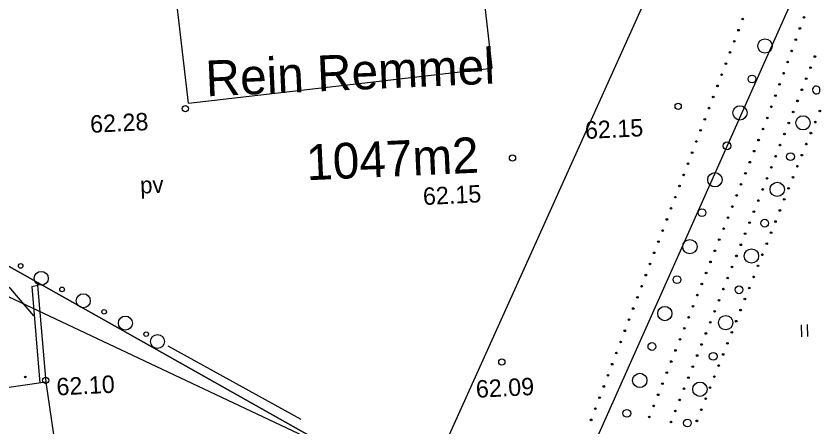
# Model space of a CAD drawing. Extents: x 641511 to 641623, y 6457493 to 6457722.
# Drawn here: x 641583.38 to 641617.17, y 6457605.06 to 6457622.32 of the extents above; entities that cross this region are included whole.
import ezdxf

# ---------------------------------------------------------------- set-up
doc = ezdxf.new("R2010")
doc.units = 0
for name, color, linetype in [('Level 10', 7, 'Continuous'), ('Level 18', 7, 'Continuous'), ('Level 30', 7, 'Continuous'), ('Level 4', 7, 'Continuous'), ('Level 40', 7, 'Continuous'), ('Level 5', 7, 'Continuous'), ('Level 6', 7, 'Continuous'), ('Level 63', 7, 'Continuous'), ('Level 7', 7, 'Continuous')]:
    doc.layers.add(name, color=color, linetype=linetype)

# ---------------------------------------------------------------- blocks, each defined once
blk = doc.blocks.new('AAP3')
at = {"layer": 'Level 6'}
blk.add_circle((0, 0), 34.5, dxfattribs=at)
blk = doc.blocks.new('BH0')
at = {"layer": 'Level 7'}
for centre, radius in [((0, 0), 293), ((990, 0), 95.9)]:
    blk.add_circle(centre, radius, dxfattribs=at)

msp = doc.modelspace()

# ---------------------------------------------------------------- linework, layer by layer
at = {"layer": 'Level 10'}
msp.add_lwpolyline([(641600.468, 6457602.303), (641574.588, 6457614.516), (641586.586, 6457629.116), (641592.774, 6457643.356), (641614.889, 6457634.307)], close=True, dxfattribs=at)
at = {"layer": 'Level 18'}
msp.add_line((641584.041, 6457610.953), (641584.38, 6457606.9), dxfattribs=at)
msp.add_lwpolyline([(641584.041, 6457610.953), (641584.281, 6457611.014), (641584.624, 6457606.936)], dxfattribs=at)
at = {"layer": 'Level 30'}
for centre in [(641590.484, 6457618.427), (641611.176, 6457618.52), (641604.22, 6457616.354), (641603.77, 6457607.789), (641584.613, 6457607.02)]:
    msp.add_circle(centre, 0.131, dxfattribs=at)
at = {"layer": 'Level 4'}
msp.add_line((641589.751, 6457608.459), (641595.327, 6457605.381), dxfattribs=at)
msp.add_lwpolyline([(641567.76, 6457580.37), (641559.298, 6457598.118), (641575.346, 6457616.152), (641597.443, 6457603.699)], close=True, dxfattribs=at)
at = {"layer": 'Level 40'}
msp.add_lwpolyline([(641616.859, 6457625.017), (641605.424, 6457599.352), (641597.443, 6457603.699), (641575.346, 6457616.152), (641586.586, 6457629.116), (641592.774, 6457643.356), (641614.889, 6457634.307), (641616.475, 6457633.607)], dxfattribs=at)
msp.add_lwpolyline([(641567.76, 6457580.37), (641559.298, 6457598.118), (641575.346, 6457616.152), (641597.443, 6457603.699)], close=True, dxfattribs=at)
msp.add_circle((641609.021, 6457605.627), 0.163, dxfattribs=at)
at = {"layer": 'Level 5'}
msp.add_lwpolyline([(641584.124, 6457609.727), (641583.157, 6457610.86), (641579.322, 6457613.444)], dxfattribs=at)
at = {"layer": 'Level 6'}
for p, q in [((641616.368, 6457608.847), (641616.346, 6457609.346)), ((641616.625, 6457608.858), (641616.603, 6457609.358))]:
    msp.add_line(p, q, dxfattribs=at)
at = {"layer": 'Level 63'}
for p, q in [((641602.395, 6457628.45), (641603.358, 6457620.126)), ((641590.617, 6457618.653), (641589.655, 6457626.977)), ((641590.617, 6457618.653), (641603.358, 6457620.126)), ((641584.624, 6457606.936), (641570.772, 6457604.908)), ((641584.624, 6457606.936), (641585.935, 6457598.102))]:
    msp.add_line(p, q, dxfattribs=at)
at = {"layer": 'Level 7'}
msp.add_lwpolyline([(641617.123, 6457619.142), (641617.116, 6457619.293)], dxfattribs=at)
for centre, radius in [((641614.819, 6457621.059), 0.3), ((641614.276, 6457619.675), 0.163), ((641613.768, 6457618.25), 0.3), ((641616.417, 6457617.832), 0.3), ((641613.225, 6457616.865), 0.163), ((641615.893, 6457616.413), 0.163), ((641612.717, 6457615.44), 0.3), ((641615.334, 6457615.035), 0.3), ((641612.174, 6457614.056), 0.163), ((641614.81, 6457613.616), 0.163), ((641611.666, 6457612.631), 0.3), ((641614.252, 6457612.237), 0.3), ((641611.123, 6457611.246), 0.163), ((641613.728, 6457610.818), 0.163), ((641610.615, 6457609.821), 0.3), ((641613.17, 6457609.44), 0.3), ((641589.314, 6457608.648), 0.293), ((641610.072, 6457608.436), 0.163), ((641612.646, 6457608.021), 0.163), ((641609.564, 6457607.012), 0.3), ((641612.087, 6457606.642), 0.3), ((641611.563, 6457605.223), 0.163)]:
    msp.add_circle(centre, radius, dxfattribs=at)
msp.add_arc((641616.975, 6457619.211), 0.163, 30.3104, 334.8175, dxfattribs=at)

# ---------------------------------------------------------------- block references
at = {"layer": 'Level 6'}
for p, xscale, yscale, rotation in [((641613.885, 6457622.191), 0.000999901579906905, 0.0009999015799069047, -110.72468637937408), ((641616.456, 6457622.265), 0.0009999015799069047, 0.0009999015799069045, 69.99273876123043), ((641613.708, 6457621.723), 0.000999901579906905, 0.0009999015799069047, -110.72468637937408), ((641616.285, 6457621.795), 0.0009999015799069047, 0.0009999015799069045, 69.99273876123043), ((641613.531, 6457621.256), 0.000999901579906905, 0.0009999015799069047, -110.72468637937408), ((641616.114, 6457621.325), 0.0009999015799069047, 0.0009999015799069045, 69.99273876123043), ((641615.943, 6457620.855), 0.0009999015799069047, 0.0009999015799069045, 69.99273876123043), ((641613.354, 6457620.788), 0.000999901579906905, 0.0009999015799069047, -110.72468637937408), ((641616.915, 6457620.617), 0.0009999015799069047, 0.000999901579906905, -111.32592050096038), ((641613.177, 6457620.32), 0.000999901579906905, 0.0009999015799069047, -110.72468637937408), ((641615.772, 6457620.385), 0.0009999015799069047, 0.0009999015799069045, 69.99273876123043), ((641616.733, 6457620.151), 0.0009999015799069047, 0.000999901579906905, -111.32592050096038), ((641613, 6457619.853), 0.000999901579906905, 0.0009999015799069047, -110.72468637937408), ((641615.601, 6457619.916), 0.0009999015799069047, 0.0009999015799069045, 69.99273876123043), ((641616.551, 6457619.686), 0.0009999015799069047, 0.000999901579906905, -111.32592050096038), ((641612.823, 6457619.385), 0.000999901579906905, 0.0009999015799069047, -110.72468637937408), ((641615.43, 6457619.446), 0.0009999015799069047, 0.0009999015799069045, 69.99273876123043), ((641616.369, 6457619.22), 0.000999901579906905, 0.0009999015799069047, -111.4978697289981), ((641612.646, 6457618.918), 0.000999901579906905, 0.0009999015799069047, -110.72468637937408), ((641615.259, 6457618.976), 0.0009999015799069047, 0.0009999015799069045, 69.99273876123043), ((641615.088, 6457618.506), 0.0009999015799069047, 0.0009999015799069045, 69.99273876123043), ((641616.186, 6457618.755), 0.000999901579906905, 0.0009999015799069047, -111.4978697289981), ((641612.469, 6457618.45), 0.000999901579906905, 0.0009999015799069047, -110.72468637937408), ((641616.003, 6457618.29), 0.000999901579906905, 0.0009999015799069047, -111.4978697289981), ((641617.123, 6457618.325), 0.0009999015799069047, 0.0009999015799069047, 67.86500693645131), ((641612.292, 6457617.982), 0.000999901579906905, 0.0009999015799069047, -110.72468637937408), ((641614.917, 6457618.037), 0.0009999015799069045, 0.0009999015799069047, 68.47893101685708), ((641615.82, 6457617.825), 0.000999901579906905, 0.0009999015799069047, -111.4978697289981), ((641616.934, 6457617.862), 0.0009999015799069047, 0.0009999015799069047, 67.86500693645131), ((641612.115, 6457617.515), 0.000999901579906905, 0.0009999015799069047, -110.72468637937408), ((641614.733, 6457617.571), 0.0009999015799069045, 0.0009999015799069047, 68.47893101685708), ((641614.55, 6457617.106), 0.0009999015799069045, 0.0009999015799069047, 68.47893101685708), ((641615.636, 6457617.359), 0.000999901579906905, 0.0009999015799069047, -111.4978697289981), ((641616.746, 6457617.399), 0.0009999015799069047, 0.0009999015799069047, 67.86500693645131), ((641611.939, 6457617.047), 0.000999901579906905, 0.0009999015799069047, -110.72468637937408), ((641615.453, 6457616.894), 0.000999901579906905, 0.0009999015799069047, -111.4978697289981), ((641616.557, 6457616.936), 0.0009999015799069047, 0.0009999015799069047, 67.86500693645131), ((641611.762, 6457616.58), 0.000999901579906905, 0.0009999015799069047, -110.72468637937408), ((641614.366, 6457616.641), 0.0009999015799069045, 0.0009999015799069047, 68.47893101685708), ((641615.27, 6457616.429), 0.000999901579906905, 0.0009999015799069047, -111.4978697289981), ((641616.369, 6457616.473), 0.0009999015799069047, 0.0009999015799069047, 67.86500693645131), ((641611.585, 6457616.112), 0.000999901579906905, 0.0009999015799069047, -110.72468637937408), ((641614.183, 6457616.176), 0.0009999015799069045, 0.0009999015799069047, 68.47893101685708), ((641615.087, 6457615.964), 0.000999901579906905, 0.0009999015799069047, -111.4978697289981), ((641616.181, 6457616.009), 0.0009999015799069047, 0.0009999015799069047, 67.86500693645131), ((641611.408, 6457615.644), 0.000999901579906905, 0.0009999015799069047, -110.72468637937408), ((641614, 6457615.711), 0.0009999015799069045, 0.0009999015799069047, 68.47893101685708), ((641614.903, 6457615.499), 0.000999901579906905, 0.0009999015799069047, -111.4978697289981), ((641615.994, 6457615.546), 0.0009999015799069047, 0.0009999015799069045, 68.49192682887777), ((641611.231, 6457615.177), 0.000999901579906905, 0.0009999015799069047, -110.72468637937408), ((641613.816, 6457615.246), 0.0009999015799069045, 0.0009999015799069047, 68.47893101685708), ((641615.81, 6457615.081), 0.0009999015799069047, 0.0009999015799069045, 68.49192682887777), ((641613.633, 6457614.781), 0.0009999015799069045, 0.0009999015799069047, 68.47893101685708), ((641614.72, 6457615.034), 0.000999901579906905, 0.0009999015799069047, -111.4978697289981), ((641611.054, 6457614.709), 0.000999901579906905, 0.0009999015799069047, -110.72468637937408), ((641614.537, 6457614.568), 0.000999901579906905, 0.0009999015799069047, -111.4978697289981), ((641615.627, 6457614.616), 0.0009999015799069047, 0.0009999015799069045, 68.49192682887777), ((641610.877, 6457614.242), 0.000999901579906905, 0.0009999015799069047, -110.72468637937408), ((641613.449, 6457614.316), 0.0009999015799069045, 0.0009999015799069047, 68.47893101685708), ((641614.354, 6457614.103), 0.000999901579906905, 0.0009999015799069047, -111.4978697289981), ((641615.444, 6457614.15), 0.0009999015799069047, 0.0009999015799069045, 68.49192682887777), ((641610.7, 6457613.774), 0.0009999015799069045, 0.0009999015799069047, -110.68649992397162), ((641613.266, 6457613.851), 0.0009999015799069045, 0.0009999015799069047, 68.47893101685708), ((641614.171, 6457613.638), 0.000999901579906905, 0.0009999015799069047, -111.4978697289981), ((641615.261, 6457613.685), 0.0009999015799069047, 0.0009999015799069045, 68.49192682887777), ((641610.524, 6457613.306), 0.0009999015799069045, 0.0009999015799069047, -110.68649992397162), ((641613.083, 6457613.386), 0.0009999015799069045, 0.0009999015799069047, 68.47893101685708), ((641613.987, 6457613.173), 0.000999901579906905, 0.0009999015799069047, -111.4978697289981), ((641615.077, 6457613.22), 0.0009999015799069047, 0.0009999015799069045, 68.49192682887777), ((641610.347, 6457612.838), 0.0009999015799069045, 0.0009999015799069047, -110.68649992397162), ((641612.899, 6457612.921), 0.0009999015799069045, 0.0009999015799069047, 68.47893101685708), ((641614.894, 6457612.755), 0.0009999015799069047, 0.0009999015799069045, 68.49192682887777), ((641612.716, 6457612.455), 0.0009999015799069045, 0.0009999015799069047, 68.47893101685708), ((641613.804, 6457612.708), 0.000999901579906905, 0.0009999015799069047, -111.4978697289981), ((641610.17, 6457612.371), 0.0009999015799069045, 0.0009999015799069047, -110.68649992397162), ((641613.621, 6457612.243), 0.000999901579906905, 0.0009999015799069047, -111.4978697289981), ((641614.711, 6457612.29), 0.0009999015799069047, 0.0009999015799069045, 68.49192682887777), ((641609.994, 6457611.903), 0.0009999015799069045, 0.0009999015799069047, -110.68649992397162), ((641612.532, 6457611.99), 0.0009999015799069045, 0.0009999015799069047, 68.47893101685708), ((641613.438, 6457611.777), 0.000999901579906905, 0.0009999015799069047, -111.4978697289981), ((641614.527, 6457611.825), 0.0009999015799069047, 0.0009999015799069045, 68.49192682887777), ((641609.817, 6457611.435), 0.0009999015799069045, 0.0009999015799069047, -110.68649992397162), ((641612.349, 6457611.525), 0.0009999015799069045, 0.0009999015799069047, 68.47893101685708), ((641614.344, 6457611.36), 0.0009999015799069047, 0.0009999015799069045, 68.49192682887777), ((641612.166, 6457611.06), 0.0009999015799069045, 0.0009999015799069047, 68.47893101685708), ((641613.255, 6457611.312), 0.000999901579906905, 0.0009999015799069047, -111.4978697289981), ((641609.641, 6457610.968), 0.0009999015799069045, 0.0009999015799069047, -110.68649992397162), ((641613.071, 6457610.847), 0.000999901579906905, 0.0009999015799069047, -111.4978697289981), ((641614.161, 6457610.894), 0.0009999015799069047, 0.0009999015799069045, 68.49192682887777), ((641609.464, 6457610.5), 0.0009999015799069045, 0.0009999015799069047, -110.68649992397162), ((641611.982, 6457610.595), 0.0009999015799069045, 0.0009999015799069047, 68.47893101685708), ((641612.888, 6457610.382), 0.000999901579906905, 0.0009999015799069047, -111.4978697289981), ((641613.977, 6457610.429), 0.0009999015799069047, 0.0009999015799069045, 68.49192682887777), ((641609.287, 6457610.032), 0.0009999015799069045, 0.0009999015799069047, -110.68649992397162), ((641611.799, 6457610.13), 0.0009999015799069045, 0.0009999015799069047, 68.47893101685708), ((641612.705, 6457609.917), 0.000999901579906905, 0.0009999015799069047, -111.4978697289981), ((641613.794, 6457609.964), 0.0009999015799069047, 0.0009999015799069045, 68.49192682887777), ((641609.111, 6457609.564), 0.0009999015799069045, 0.0009999015799069047, -110.68649992397162), ((641611.615, 6457609.665), 0.0009999015799069045, 0.0009999015799069047, 68.47893101685708), ((641612.522, 6457609.452), 0.000999901579906905, 0.0009999015799069047, -111.4978697289981), ((641613.611, 6457609.499), 0.0009999015799069047, 0.0009999015799069045, 68.49192682887777), ((641608.934, 6457609.097), 0.0009999015799069045, 0.0009999015799069047, -110.68649992397162), ((641611.432, 6457609.2), 0.0009999015799069045, 0.0009999015799069047, 68.47893101685708), ((641613.428, 6457609.034), 0.0009999015799069047, 0.0009999015799069045, 68.49192682887777), ((641611.249, 6457608.735), 0.0009999015799069045, 0.0009999015799069047, 68.47893101685708), ((641612.338, 6457608.986), 0.000999901579906905, 0.0009999015799069047, -111.4978697289981), ((641608.758, 6457608.629), 0.0009999015799069045, 0.0009999015799069047, -110.68649992397162), ((641612.155, 6457608.521), 0.000999901579906905, 0.0009999015799069047, -111.4978697289981), ((641613.244, 6457608.569), 0.0009999015799069047, 0.0009999015799069045, 68.49192682887777), ((641608.581, 6457608.161), 0.0009999015799069045, 0.0009999015799069047, -110.68649992397162), ((641611.065, 6457608.27), 0.0009999015799069045, 0.0009999015799069047, 68.47893101685708), ((641611.972, 6457608.056), 0.000999901579906905, 0.0009999015799069047, -111.4978697289981), ((641613.061, 6457608.104), 0.0009999015799069047, 0.0009999015799069045, 68.49192682887777), ((641608.404, 6457607.694), 0.0009999015799069045, 0.0009999015799069047, -110.68649992397162), ((641610.882, 6457607.804), 0.0009999015799069045, 0.0009999015799069047, 68.47893101685708), ((641610.698, 6457607.339), 0.0009999015799069045, 0.0009999015799069047, 68.47893101685708), ((641611.789, 6457607.591), 0.000999901579906905, 0.0009999015799069047, -111.4978697289981), ((641612.878, 6457607.638), 0.0009999015799069047, 0.0009999015799069045, 68.49192682887777), ((641583.765, 6457607.157), 0.0010449871421449072, 0.0010449871421449072, -98.95885423310206), ((641608.228, 6457607.226), 0.0009999015799069045, 0.0009999015799069047, -110.68649992397162), ((641611.606, 6457607.126), 0.000999901579906905, 0.0009999015799069047, -111.4978697289981), ((641612.694, 6457607.173), 0.0009999015799069047, 0.0009999015799069045, 68.49192682887777), ((641608.051, 6457606.758), 0.0009999015799069045, 0.0009999015799069047, -110.68649992397162), ((641610.515, 6457606.874), 0.0009999015799069045, 0.0009999015799069047, 68.47893101685708), ((641611.422, 6457606.66), 0.000999901579906905, 0.0009999015799069047, -111.4978697289981), ((641612.511, 6457606.708), 0.0009999015799069047, 0.0009999015799069045, 68.49192682887777), ((641610.332, 6457606.409), 0.0009999015799069045, 0.0009999015799069047, 68.47893101685708), ((641607.874, 6457606.29), 0.0009999015799069045, 0.0009999015799069047, -110.68649992397162), ((641611.239, 6457606.195), 0.000999901579906905, 0.0009999015799069047, -111.4978697289981), ((641612.328, 6457606.243), 0.0009999015799069047, 0.0009999015799069045, 68.49192682887777), ((641607.698, 6457605.823), 0.0009999015799069045, 0.0009999015799069047, -110.68649992397162), ((641610.148, 6457605.944), 0.0009999015799069045, 0.0009999015799069047, 68.47893101685708), ((641611.056, 6457605.73), 0.000999901579906905, 0.0009999015799069047, -111.4978697289981), ((641612.144, 6457605.778), 0.0009999015799069047, 0.0009999015799069045, 68.49192682887777), ((641607.521, 6457605.355), 0.0009999015799069045, 0.0009999015799069047, -110.68649992397162), ((641609.965, 6457605.479), 0.0009999015799069045, 0.0009999015799069047, 68.47893101685708), ((641611.961, 6457605.313), 0.0009999015799069047, 0.0009999015799069045, 68.49192682887777), ((641610.873, 6457605.265), 0.000999901579906905, 0.0009999015799069047, -111.4978697289981)]:
    msp.add_blockref('AAP3', p, dxfattribs=dict(at, xscale=xscale, yscale=yscale, rotation=rotation))
at = {"layer": 'Level 7', "xscale": 0.0009999015799069047, "yscale": 0.000999901579906905}
for p, rotation in [((641582.721, 6457612.333), -31.189859227843126), ((641584.433, 6457611.299), -28.0286792966739), ((641586.198, 6457610.359), -28.0286792966739), ((641587.964, 6457609.42), -28.0286792966739)]:
    msp.add_blockref('BH0', p, dxfattribs=dict(at, rotation=rotation))

# ---------------------------------------------------------------- texts
at = {"layer": 'Level 30'}
for s, p in [('62.28', (641586.502, 6457617.409)), ('62.15', (641607.278, 6457617.153)), ('62.15', (641600.476, 6457614.376)), ('62.10', (641585.089, 6457606.379)), ('62.09', (641602.698, 6457606.282))]:
    msp.add_text(s, height=0.7315, rotation=2.794, dxfattribs=at).set_placement(p)
at = {"layer": 'Level 6'}
for s, height, p in [('Rein Remmel', 1.49985, (641591.365, 6457618.941)), ('1047m2', 1.4999, (641595.589, 6457615.417)), ('pv', 0.6999, (641588.596, 6457614.857))]:
    msp.add_text(s, height=height, rotation=2.564, dxfattribs=at).set_placement(p)

doc.saveas('drawing.dxf')
